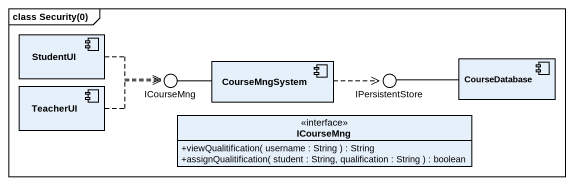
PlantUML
@startuml
mainframe class Security(0)
allowmixing
hide circle
hide empty members
skinparam classAttributeIconSize 0
component StudentUI
component CourseMngSystem
component CourseDatabase
component TeacherUI
() ICourseMng
() IPersistentStore
interface "ICourseMng" as ICourseMng_2 {
  +viewQualitification( username : String ) : String
  +assignQualitification( student : String, qualification : String ) : boolean
}
StudentUI .right.> ICourseMng
CourseMngSystem -left- ICourseMng
CourseMngSystem .right.> IPersistentStore
CourseDatabase -left- IPersistentStore
TeacherUI .right.> ICourseMng
@enduml
